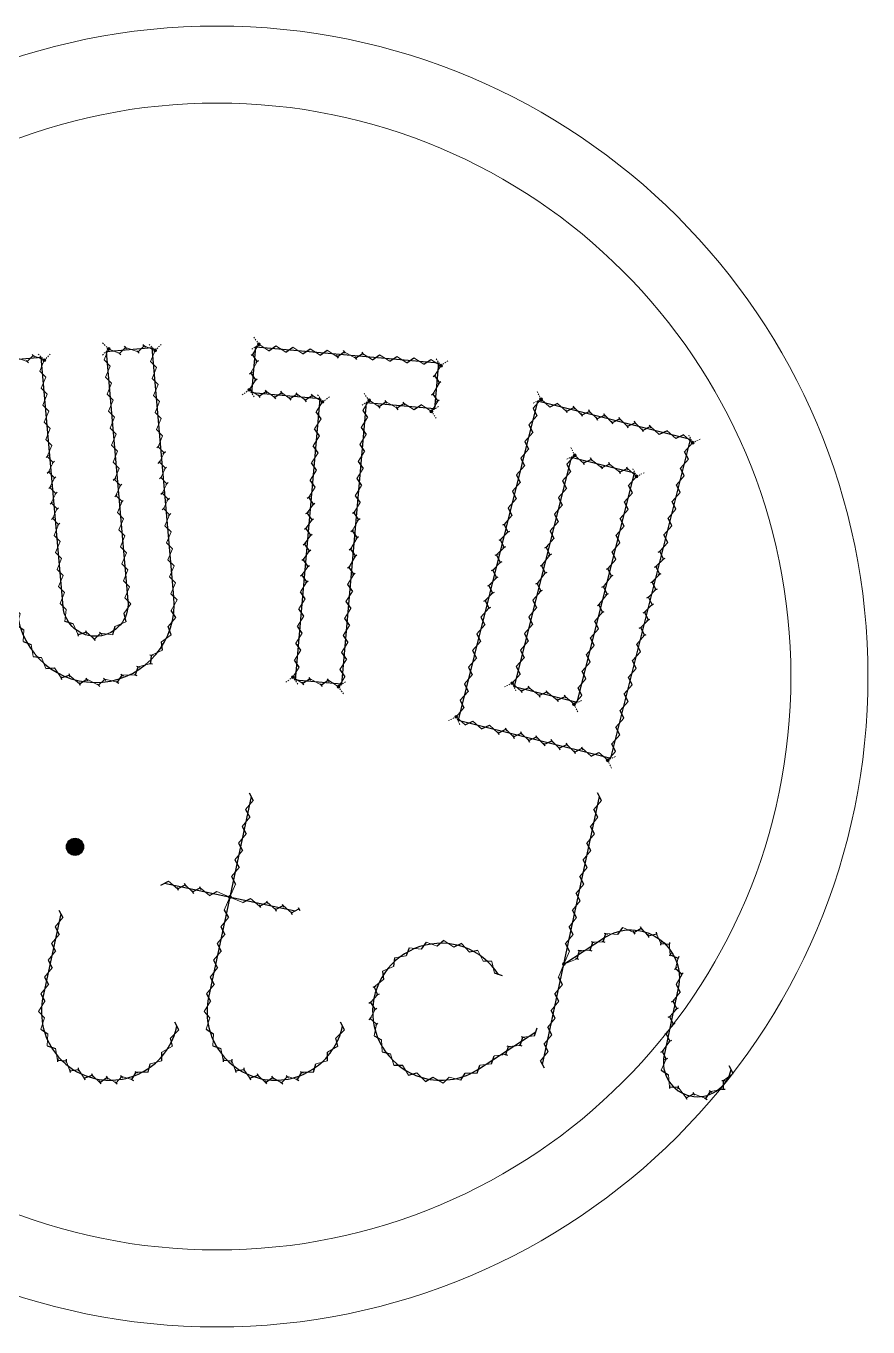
# Model space of a CAD drawing. Header units: millimetres. Extents: x -1 to 575, y -99 to 129.
# Drawn here: x 427.5 to 575, y -99 to 129 of the extents above; entities that cross this region are included whole.
import ezdxf

# ---------------------------------------------------------------- set-up
doc = ezdxf.new("R2010")
doc.units = ezdxf.units.MM
for name, color, linetype in [('AUTOSTITCH', 7, 'Continuous'), ('AUTOSTITCH_STITCHES', 7, 'Continuous'), ('SHOWCASE_CIRCLES', 7, 'Continuous'), ('SHOWCASE_PATTERN', 7, 'Continuous')]:
    doc.layers.add(name, color=color, linetype=linetype)
doc.layers.add('SHOWCASE_GUIDES', color=8, linetype='Continuous', plot=False)

# ---------------------------------------------------------------- blocks, each defined once
blk = doc.blocks.new('ST-110')
at = {"layer": 'AUTOSTITCH', "color": 7, "lineweight": 9}
for p, q in [((440.94, 73.46), (441.09, 73.31)), ((441.24, 73.16), (441.39, 73.01)), ((449.24, 73.05), (449.09, 73.21)), ((451.21, 73.21), (451.06, 73.05)), ((421.51, 71.76), (421.66, 71.61)), ((421.81, 71.46), (421.96, 71.31)), ((422.12, 71.15), (422.27, 71)), ((422.42, 70.85), (422.57, 70.7)), ((422.57, 70.7), (422.42, 70.55)), ((429.81, 71.35), (429.66, 71.51)), ((430.12, 71.05), (429.97, 71.2)), ((430.42, 70.75), (430.27, 70.9)), ((431.18, 70.9), (431.03, 70.75)), ((431.48, 71.2), (431.33, 71.05)), ((431.78, 71.51), (431.63, 71.35)), ((441.09, 71.49), (440.94, 71.34)), ((441.39, 71.79), (441.24, 71.64)), ((441.54, 72.85), (441.69, 72.7)), ((441.69, 72.1), (441.54, 71.95)), ((441.84, 72.55), (442, 72.4)), ((442, 72.4), (441.84, 72.25)), ((449.54, 72.75), (449.39, 72.9)), ((449.85, 72.45), (449.7, 72.6)), ((450.15, 72.15), (450, 72.3)), ((450.3, 72.3), (450.15, 72.15)), ((450.6, 72.6), (450.45, 72.45)), ((450.91, 72.9), (450.76, 72.75)), ((421.66, 69.79), (421.51, 69.64)), ((421.96, 70.09), (421.81, 69.94)), ((422.27, 70.4), (422.12, 70.25)), ((430.72, 70.45), (430.57, 70.6)), ((430.88, 70.6), (430.72, 70.45))]:
    blk.add_line(p, q, dxfattribs=at)
at = {"layer": 'AUTOSTITCH', "color": 7, "lineweight": 30}
for p, q in [((425.56, 70.96), (424.5, 69.9)), ((428.8, 71.24), (427.74, 70.18)), ((444.98, 72.66), (443.92, 71.6)), ((448.22, 72.94), (447.16, 71.88)), ((421.77, 68.77), (422.83, 67.71)), ((430.99, 67.46), (429.92, 68.52)), ((441.2, 70.47), (442.26, 69.41)), ((450.41, 69.16), (449.35, 70.22)), ((441.46, 67.48), (442.52, 66.42)), ((450.67, 66.17), (449.61, 67.23)), ((422.03, 65.78), (423.09, 64.72)), ((431.25, 64.47), (430.19, 65.53)), ((441.72, 64.49), (442.78, 63.43)), ((450.93, 63.18), (449.87, 64.24)), ((422.29, 62.8), (423.35, 61.73)), ((431.51, 61.48), (430.45, 62.54)), ((422.56, 59.81), (423.62, 58.75)), ((431.77, 58.49), (430.71, 59.55)), ((441.98, 61.51), (443.04, 60.45)), ((451.2, 60.19), (450.13, 61.25)), ((442.24, 58.52), (443.3, 57.46)), ((451.46, 57.2), (450.4, 58.26)), ((422.82, 56.82), (423.88, 55.76)), ((432.03, 55.5), (430.97, 56.56)), ((442.5, 55.53), (443.57, 54.47)), ((451.72, 54.21), (450.66, 55.27)), ((423.08, 53.83), (424.14, 52.77)), ((432.29, 52.51), (431.23, 53.57)), ((442.77, 52.54), (443.83, 51.48)), ((451.96, 51.5), (450.9, 52.56)), ((423.34, 50.84), (424.4, 49.78)), ((432.53, 49.8), (431.47, 50.86)), ((432.77, 47.09), (431.71, 48.15)), ((443.03, 49.55), (444.09, 48.49)), ((452.19, 48.79), (451.13, 49.85)), ((423.6, 47.85), (424.66, 46.79)), ((443.28, 46.71), (444.34, 45.65)), ((452.43, 46.08), (451.37, 47.14)), ((423.85, 45.01), (424.91, 43.95)), ((433, 44.38), (431.94, 45.44)), ((443.54, 43.72), (444.6, 42.66)), ((452.67, 43.36), (451.61, 44.42)), ((424.11, 42.02), (425.17, 40.96)), ((433.24, 41.66), (432.18, 42.72)), ((452.93, 40.37), (451.87, 41.43)), ((424.37, 39.03), (425.43, 37.97)), ((433.5, 38.67), (432.44, 39.74)), ((443.8, 40.73), (444.86, 39.67)), ((433.76, 35.69), (432.7, 36.75)), ((444.06, 37.74), (445.12, 36.68)), ((453.19, 37.39), (452.13, 38.45)), ((424.64, 36.04), (425.7, 34.98)), ((444.32, 34.75), (445.38, 33.69)), ((453.45, 34.4), (452.39, 35.46)), ((424.9, 33.05), (425.96, 31.99)), ((434.03, 32.7), (432.97, 33.76)), ((453.71, 31.41), (452.65, 32.47)), ((425.16, 30.06), (426.22, 29)), ((434.29, 29.71), (433.23, 30.77)), ((444.58, 31.76), (445.64, 30.7)), ((434.55, 26.72), (433.49, 27.78)), ((444.85, 28.77), (445.91, 27.71)), ((453.98, 28.42), (452.91, 29.48)), ((425.42, 27.08), (426.48, 26.01)), ((444.65, 26.02), (445.03, 24.57)), ((453.78, 25.32), (452.98, 26.58)), ((425.9, 24.01), (427.17, 23.2)), ((435.78, 24.25), (434.33, 24.62)), ((443.09, 23.74), (442.68, 22.3)), ((452.93, 22.33), (452.41, 23.74)), ((427.04, 21.11), (428.45, 20.6)), ((438.1, 22.75), (436.66, 22.33)), ((440.59, 22.57), (439.5, 21.54)), ((451.44, 19.6), (451.25, 21.09)), ((428.77, 18.53), (430.26, 18.34)), ((449.4, 17.26), (449.53, 18.75)), ((431.02, 16.39), (432.51, 16.52)), ((446.68, 15.28), (447.15, 16.7)), ((433.68, 14.78), (435.11, 15.23)), ((436.88, 13.73), (438.17, 14.51)), ((440.24, 13.46), (441.31, 14.51)), ((443.57, 13.99), (444.36, 15.26))]:
    blk.add_line(p, q, dxfattribs=at)
for points in [[(448.43, 72.74), (448.01, 73.15)], [(425.77, 70.75), (425.35, 71.17)], [(429, 71.04), (428.59, 71.45)], [(444.13, 71.39), (443.72, 71.81)], [(445.19, 72.45), (444.78, 72.87)], [(447.37, 71.68), (446.95, 72.09)], [(424.71, 69.69), (424.29, 70.11)], [(427.94, 69.98), (427.53, 70.39)], [(450.45, 55.07), (450.86, 55.48)], [(431.03, 53.37), (431.44, 53.78)], [(432.09, 52.31), (432.5, 52.72)], [(450.69, 52.35), (451.1, 52.77)], [(451.51, 54.01), (451.93, 54.42)], [(431.26, 50.66), (431.68, 51.07)], [(451.75, 51.29), (452.16, 51.71)], [(423.81, 48.06), (423.39, 47.65)], [(431.5, 47.94), (431.91, 48.36)], [(432.32, 49.59), (432.74, 50.01)], [(443.23, 49.76), (442.82, 49.35)], [(444.29, 48.7), (443.88, 48.28)], [(450.93, 49.64), (451.34, 50.06)], [(451.99, 48.58), (452.4, 49)], [(424.87, 47), (424.46, 46.58)], [(431.74, 45.23), (432.15, 45.64)], [(432.56, 46.88), (432.97, 47.3)], [(443.48, 46.91), (443.07, 46.5)], [(444.54, 45.85), (444.13, 45.44)], [(451.16, 46.93), (451.58, 47.34)], [(452.22, 45.87), (452.64, 46.28)], [(424.06, 45.21), (423.64, 44.8)], [(425.12, 44.15), (424.7, 43.74)], [(432.8, 44.17), (433.21, 44.58)], [(451.4, 44.22), (451.81, 44.63)], [(452.46, 43.16), (452.87, 43.57)], [(431.97, 42.52), (432.39, 42.93)], [(433.04, 41.46), (433.45, 41.87)], [(438.18, 22.47), (438.02, 23.03)], [(436.74, 22.05), (436.58, 22.61)], [(439.7, 21.33), (439.3, 21.75)], [(440.79, 22.36), (440.38, 22.79)], [(449.24, 18.78), (449.82, 18.73)], [(446.88, 16.79), (447.43, 16.61)], [(449.11, 17.28), (449.7, 17.23)], [(433.59, 15.06), (433.77, 14.5)], [(435.02, 15.51), (435.2, 14.95)], [(436.73, 13.99), (437.03, 13.48)], [(438.02, 14.76), (438.32, 14.25)], [(441.1, 14.72), (441.51, 14.31)], [(443.32, 14.14), (443.81, 13.83)], [(444.11, 15.41), (444.61, 15.1)], [(446.4, 15.37), (446.96, 15.18)], [(440.03, 13.67), (440.44, 13.26)]]:
    blk.add_lwpolyline(points, dxfattribs=at)
at = {"layer": 'AUTOSTITCH', "color": 7, "lineweight": 0, "const_width": 0.25}
for points in [[(422.45, 70.7, 1), (422.7, 70.7, 1)], [(430.6, 70.45, 1), (430.85, 70.45, 1)], [(441.87, 72.4, 1), (442.12, 72.4, 1)], [(450.02, 72.15, 1), (450.27, 72.15, 1)]]:
    blk.add_lwpolyline(points, format="xyb", close=True, dxfattribs=at)
at = {"layer": 'AUTOSTITCH', "color": 7, "lineweight": 0}
for centre in [(422.57, 70.7), (430.72, 70.45), (442, 72.4), (450.15, 72.15)]:
    blk.add_circle(centre, 0.25, dxfattribs=at)
at = {"layer": 'AUTOSTITCH_STITCHES', "color": 7, "lineweight": 9}
for p, q in [((422.57, 70.7), (421.77, 68.77)), ((424.5, 69.9), (422.57, 70.7)), ((427.74, 70.18), (425.56, 70.96)), ((430.72, 70.45), (428.8, 71.24)), ((442, 72.4), (441.2, 70.47)), ((443.92, 71.6), (442, 72.4)), ((447.16, 71.88), (444.98, 72.66)), ((450.15, 72.15), (448.22, 72.94)), ((449.35, 70.22), (450.15, 72.15)), ((429.92, 68.52), (430.72, 70.45)), ((442.26, 69.41), (441.46, 67.48)), ((449.61, 67.23), (450.41, 69.16)), ((422.83, 67.71), (422.03, 65.78)), ((430.19, 65.53), (430.99, 67.46)), ((442.52, 66.42), (441.72, 64.49)), ((449.87, 64.24), (450.67, 66.17)), ((423.09, 64.72), (422.29, 62.8)), ((430.45, 62.54), (431.25, 64.47)), ((423.35, 61.73), (422.56, 59.81)), ((442.78, 63.43), (441.98, 61.51)), ((450.13, 61.25), (450.93, 63.18)), ((430.71, 59.55), (431.51, 61.48)), ((443.04, 60.45), (442.24, 58.52)), ((450.4, 58.26), (451.2, 60.19)), ((423.62, 58.75), (422.82, 56.82)), ((430.97, 56.56), (431.77, 58.49)), ((443.3, 57.46), (442.5, 55.53)), ((450.66, 55.27), (451.46, 57.2)), ((423.88, 55.76), (423.08, 53.83)), ((431.23, 53.57), (432.03, 55.5)), ((424.14, 52.77), (423.34, 50.84)), ((431.47, 50.86), (432.29, 52.51)), ((443.57, 54.47), (442.77, 52.54)), ((450.9, 52.56), (451.72, 54.21)), ((443.83, 51.48), (443.03, 49.55)), ((451.13, 49.85), (451.96, 51.5)), ((424.4, 49.78), (423.6, 47.85)), ((431.71, 48.15), (432.53, 49.8)), ((444.09, 48.49), (443.28, 46.71)), ((451.37, 47.14), (452.19, 48.79)), ((424.66, 46.79), (423.85, 45.01)), ((431.94, 45.44), (432.77, 47.09)), ((444.34, 45.65), (443.54, 43.72)), ((451.61, 44.42), (452.43, 46.08)), ((424.91, 43.95), (424.11, 42.02)), ((432.18, 42.72), (433, 44.38)), ((451.87, 41.43), (452.67, 43.36)), ((432.44, 39.74), (433.24, 41.66)), ((444.6, 42.66), (443.8, 40.73)), ((425.17, 40.96), (424.37, 39.03)), ((444.86, 39.67), (444.06, 37.74)), ((452.13, 38.45), (452.93, 40.37)), ((425.43, 37.97), (424.64, 36.04)), ((432.7, 36.75), (433.5, 38.67)), ((445.12, 36.68), (444.32, 34.75)), ((452.39, 35.46), (453.19, 37.39)), ((425.7, 34.98), (424.9, 33.05)), ((432.97, 33.76), (433.76, 35.69)), ((452.65, 32.47), (453.45, 34.4)), ((425.96, 31.99), (425.16, 30.06)), ((433.23, 30.77), (434.03, 32.7)), ((445.38, 33.69), (444.58, 31.76)), ((433.49, 27.78), (434.29, 29.71)), ((445.64, 30.7), (444.85, 28.77)), ((452.91, 29.48), (453.71, 31.41)), ((426.22, 29), (425.42, 27.08)), ((445.91, 27.71), (444.65, 26.02)), ((452.98, 26.58), (453.98, 28.42)), ((426.48, 26.01), (425.9, 24.01)), ((434.33, 24.62), (434.55, 26.72)), ((452.41, 23.74), (453.78, 25.32)), ((427.17, 23.2), (427.04, 21.11)), ((436.66, 22.33), (435.78, 24.25)), ((445.03, 24.57), (443.09, 23.74)), ((428.45, 20.6), (428.77, 18.53)), ((439.5, 21.54), (438.1, 22.75)), ((442.68, 22.3), (440.59, 22.57)), ((451.25, 21.09), (452.93, 22.33)), ((430.26, 18.34), (431.02, 16.39)), ((449.53, 18.75), (451.44, 19.6)), ((432.51, 16.52), (433.68, 14.78)), ((447.15, 16.7), (449.4, 17.26)), ((435.11, 15.23), (436.88, 13.73)), ((438.17, 14.51), (440.24, 13.46)), ((441.31, 14.51), (443.57, 13.99)), ((444.36, 15.26), (446.68, 15.28))]:
    blk.add_line(p, q, dxfattribs=at)
blk = doc.blocks.new('ST-109')
at = {"layer": 'AUTOSTITCH', "color": 7, "lineweight": 9}
for p, q in [((467.57, 74.27), (467.44, 74.45)), ((467.81, 73.92), (467.69, 74.1)), ((467.78, 72.85), (467.95, 72.97)), ((468.06, 73.57), (467.93, 73.74)), ((468.13, 73.09), (468.3, 73.22)), ((468.3, 73.22), (468.18, 73.39)), ((467.07, 72.36), (467.25, 72.48)), ((467.43, 72.6), (467.6, 72.73)), ((499.34, 70.69), (499.46, 70.51)), ((499.58, 70.34), (499.71, 70.16)), ((499.83, 69.99), (499.95, 69.81)), ((500.07, 69.64), (500.2, 69.46)), ((500.2, 69.46), (500.37, 69.58)), ((500.55, 69.71), (500.72, 69.83)), ((500.9, 69.95), (501.07, 70.07)), ((501.25, 70.2), (501.43, 70.32)), ((465.58, 64.5), (465.41, 64.37)), ((465.93, 64.74), (465.76, 64.62)), ((466.29, 64.99), (466.11, 64.86)), ((466.64, 65.23), (466.46, 65.11)), ((466.76, 65.06), (466.64, 65.23)), ((467.01, 64.71), (466.88, 64.88)), ((467.25, 64.36), (467.13, 64.53)), ((467.5, 64), (467.37, 64.18)), ((478.73, 64.2), (478.61, 64.37)), ((478.98, 63.84), (478.85, 64.02)), ((480.7, 64), (480.52, 63.88)), ((486.76, 64.63), (486.88, 64.45)), ((487.01, 64.27), (487.13, 64.1)), ((487.25, 63.92), (487.38, 63.75)), ((479.22, 63.49), (479.1, 63.67)), ((479.47, 63.14), (479.34, 63.32)), ((479.64, 63.27), (479.47, 63.14)), ((479.99, 63.51), (479.82, 63.39)), ((480.35, 63.76), (480.17, 63.63)), ((486.57, 62.66), (486.39, 62.54)), ((486.92, 62.91), (486.74, 62.78)), ((487.27, 63.15), (487.09, 63.03)), ((487.62, 63.4), (487.45, 63.27)), ((487.5, 63.57), (487.62, 63.4)), ((498.71, 61.6), (498.53, 61.47)), ((499.06, 61.84), (498.88, 61.72)), ((499.41, 62.09), (499.23, 61.97)), ((499.76, 62.33), (499.58, 62.21)), ((498.53, 61.47), (498.65, 61.3)), ((498.78, 61.12), (498.9, 60.95)), ((499.02, 60.77), (499.15, 60.6)), ((499.27, 60.42), (499.39, 60.25)), ((473.22, 14.14), (473.05, 14.01)), ((473.58, 14.38), (473.4, 14.26)), ((473.93, 14.63), (473.75, 14.51)), ((474.28, 14.88), (474.1, 14.75)), ((474.4, 14.7), (474.28, 14.88)), ((474.65, 14.35), (474.52, 14.52)), ((474.89, 14), (474.77, 14.17)), ((475.14, 13.65), (475.01, 13.82)), ((483.14, 13.82), (482.96, 13.7)), ((483.49, 14.07), (483.32, 13.95)), ((482.44, 13.33), (482.26, 13.21)), ((482.26, 13.21), (482.39, 13.03)), ((482.51, 12.86), (482.63, 12.68)), ((482.79, 13.58), (482.61, 13.45)), ((482.75, 12.51), (482.88, 12.33)), ((483, 12.16), (483.12, 11.98))]:
    blk.add_line(p, q, dxfattribs=at)
at = {"layer": 'AUTOSTITCH', "color": 7, "lineweight": 30}
for p, q in [((468.04, 70.23), (467.18, 71.46)), ((470.06, 72.1), (471.29, 72.96)), ((473.05, 71.83), (474.28, 72.69)), ((476.04, 71.57), (477.27, 72.43)), ((479.03, 71.31), (480.26, 72.17)), ((482.02, 71.05), (483.25, 71.91)), ((485.25, 70.77), (486.48, 71.63)), ((488.24, 70.51), (489.47, 71.37)), ((491.23, 70.24), (492.46, 71.1)), ((494.22, 69.98), (495.45, 70.84)), ((497.21, 69.72), (498.44, 70.58)), ((467.76, 66.99), (466.9, 68.22)), ((499.08, 67.7), (499.94, 66.47)), ((469.63, 64.97), (468.4, 64.11)), ((472.32, 64.74), (471.09, 63.88)), ((475.01, 64.5), (473.79, 63.64)), ((477.71, 64.26), (476.48, 63.4)), ((498.79, 64.46), (499.65, 63.23)), ((486.5, 61.64), (487.36, 60.41)), ((490.61, 63.14), (489.38, 62.28)), ((493.78, 62.86), (492.55, 62)), ((496.77, 62.6), (495.54, 61.74)), ((479.21, 60.15), (478.35, 61.38)), ((478.94, 57.17), (478.08, 58.39)), ((486.24, 58.65), (487.1, 57.42)), ((478.68, 54.18), (477.82, 55.41)), ((485.98, 55.66), (486.84, 54.43)), ((485.71, 52.67), (486.58, 51.44)), ((478.42, 51.19), (477.56, 52.42)), ((478.16, 48.2), (477.3, 49.43)), ((485.45, 49.68), (486.31, 48.45)), ((477.9, 45.21), (477.04, 46.44)), ((485.19, 46.69), (486.05, 45.47)), ((477.66, 42.48), (476.8, 43.71)), ((484.93, 43.71), (485.79, 42.48)), ((477.42, 39.76), (476.56, 40.99)), ((484.65, 40.51), (485.51, 39.28)), ((477.18, 37.03), (476.32, 38.26)), ((484.37, 37.32), (485.23, 36.09)), ((476.94, 34.3), (476.08, 35.53)), ((476.71, 31.58), (475.85, 32.81)), ((484.09, 34.13), (484.95, 32.9)), ((476.44, 28.59), (475.58, 29.82)), ((483.83, 31.14), (484.69, 29.91)), ((483.57, 28.15), (484.43, 26.92)), ((476.18, 25.6), (475.32, 26.83)), ((483.31, 25.16), (484.17, 23.93)), ((475.92, 22.61), (475.06, 23.84)), ((475.66, 19.62), (474.8, 20.85)), ((483.05, 22.17), (483.91, 20.95)), ((482.79, 19.19), (483.65, 17.96)), ((475.4, 16.64), (474.54, 17.86)), ((482.52, 16.2), (483.38, 14.97)), ((477.27, 14.61), (476.04, 13.75)), ((480.5, 14.33), (479.27, 13.47))]:
    blk.add_line(p, q, dxfattribs=at)
at = {"layer": 'AUTOSTITCH', "color": 7, "lineweight": 0, "const_width": 0.25}
for points in [[(468.18, 73.22, 1), (468.43, 73.22, 1)], [(500.07, 69.46, 1), (500.32, 69.46, 1)], [(466.51, 65.23, 1), (466.76, 65.23, 1)], [(479.34, 63.14, 1), (479.59, 63.14, 1)], [(487.5, 63.4, 1), (487.75, 63.4, 1)], [(498.41, 61.47, 1), (498.66, 61.47, 1)], [(474.15, 14.88, 1), (474.4, 14.88, 1)], [(482.14, 13.21, 1), (482.39, 13.21, 1)]]:
    blk.add_lwpolyline(points, format="xyb", close=True, dxfattribs=at)
at = {"layer": 'AUTOSTITCH', "color": 7, "lineweight": 30}
for points in [[(466.94, 71.29), (467.42, 71.63)], [(481.85, 71.29), (482.19, 70.81)], [(483.08, 72.15), (483.41, 71.67)], [(485.09, 71.01), (485.42, 70.53)], [(486.32, 71.87), (486.65, 71.39)], [(467.8, 70.06), (468.28, 70.4)], [(466.66, 68.05), (467.14, 68.39)], [(467.52, 66.82), (468, 67.16)], [(499.32, 67.87), (498.84, 67.53)], [(500.18, 66.64), (499.7, 66.3)], [(468.56, 63.87), (468.23, 64.35)], [(469.79, 64.73), (469.46, 65.21)], [(471.26, 63.64), (470.92, 64.11)], [(472.49, 64.5), (472.15, 64.98)], [(473.95, 63.4), (473.62, 63.88)], [(475.18, 64.26), (474.85, 64.74)], [(477.88, 64.02), (477.54, 64.5)], [(499.03, 64.63), (498.55, 64.3)], [(476.65, 63.16), (476.31, 63.64)], [(489.55, 62.04), (489.21, 62.51)], [(490.78, 62.9), (490.44, 63.38)], [(492.72, 61.76), (492.39, 62.24)], [(493.95, 62.62), (493.61, 63.1)], [(499.89, 63.4), (499.41, 63.07)], [(476.8, 46.27), (477.28, 46.61)], [(476.56, 43.55), (477.04, 43.88)], [(477.66, 45.04), (478.14, 45.38)], [(485.17, 43.87), (484.69, 43.54)], [(476.32, 40.82), (476.8, 41.15)], [(477.42, 42.32), (477.9, 42.65)], [(486.03, 42.64), (485.55, 42.31)], [(477.18, 39.59), (477.66, 39.93)], [(484.89, 40.68), (484.41, 40.35)], [(485.75, 39.45), (485.27, 39.12)], [(476.08, 38.09), (476.56, 38.43)], [(476.94, 36.86), (477.42, 37.2)], [(484.61, 37.49), (484.13, 37.15)], [(475.84, 35.37), (476.32, 35.7)], [(476.71, 34.14), (477.18, 34.47)], [(484.33, 34.3), (483.85, 33.96)], [(485.47, 36.26), (484.99, 35.92)], [(475.61, 32.64), (476.09, 32.97)], [(485.19, 33.07), (484.71, 32.73)], [(476.47, 31.41), (476.95, 31.75)], [(476.2, 13.51), (475.87, 13.99)], [(477.43, 14.37), (477.1, 14.85)], [(479.44, 13.23), (479.11, 13.71)], [(480.67, 14.09), (480.33, 14.57)]]:
    blk.add_lwpolyline(points, dxfattribs=at)
at = {"layer": 'AUTOSTITCH', "color": 7, "lineweight": 0}
for centre in [(468.3, 73.22), (500.2, 69.46), (466.64, 65.23), (479.47, 63.14), (487.62, 63.4), (498.53, 61.47), (474.28, 14.88), (482.26, 13.21)]:
    blk.add_circle(centre, 0.25, dxfattribs=at)
at = {"layer": 'AUTOSTITCH_STITCHES', "color": 7, "lineweight": 9}
for p, q in [((467.18, 71.46), (468.3, 73.22)), ((468.3, 73.22), (470.06, 72.1)), ((471.29, 72.96), (473.05, 71.83)), ((474.28, 72.69), (476.04, 71.57)), ((477.27, 72.43), (479.03, 71.31)), ((480.26, 72.17), (482.02, 71.05)), ((483.25, 71.91), (485.25, 70.77)), ((486.48, 71.63), (488.24, 70.51)), ((489.47, 71.37), (491.23, 70.24)), ((492.46, 71.1), (494.22, 69.98)), ((495.45, 70.84), (497.21, 69.72)), ((466.9, 68.22), (468.04, 70.23)), ((498.44, 70.58), (500.2, 69.46)), ((500.2, 69.46), (499.08, 67.7)), ((466.64, 65.23), (467.76, 66.99)), ((499.94, 66.47), (498.79, 64.46)), ((468.4, 64.11), (466.64, 65.23)), ((471.09, 63.88), (469.63, 64.97)), ((473.79, 63.64), (472.32, 64.74)), ((476.48, 63.4), (475.01, 64.5)), ((479.47, 63.14), (477.71, 64.26)), ((478.35, 61.38), (479.47, 63.14)), ((487.62, 63.4), (486.5, 61.64)), ((489.38, 62.28), (487.62, 63.4)), ((492.55, 62), (490.61, 63.14)), ((495.54, 61.74), (493.78, 62.86)), ((498.53, 61.47), (496.77, 62.6)), ((499.65, 63.23), (498.53, 61.47)), ((478.08, 58.39), (479.21, 60.15)), ((487.36, 60.41), (486.24, 58.65)), ((477.82, 55.41), (478.94, 57.17)), ((487.1, 57.42), (485.98, 55.66)), ((477.56, 52.42), (478.68, 54.18)), ((486.84, 54.43), (485.71, 52.67)), ((477.3, 49.43), (478.42, 51.19)), ((486.58, 51.44), (485.45, 49.68)), ((477.04, 46.44), (478.16, 48.2)), ((486.31, 48.45), (485.19, 46.69)), ((476.8, 43.71), (477.9, 45.21)), ((486.05, 45.47), (484.93, 43.71)), ((476.56, 40.99), (477.66, 42.48)), ((485.79, 42.48), (484.65, 40.51)), ((476.32, 38.26), (477.42, 39.76)), ((485.51, 39.28), (484.37, 37.32)), ((476.08, 35.53), (477.18, 37.03)), ((475.85, 32.81), (476.94, 34.3)), ((485.23, 36.09), (484.09, 34.13)), ((484.95, 32.9), (483.83, 31.14)), ((475.58, 29.82), (476.71, 31.58)), ((484.69, 29.91), (483.57, 28.15)), ((475.32, 26.83), (476.44, 28.59)), ((475.06, 23.84), (476.18, 25.6)), ((484.43, 26.92), (483.31, 25.16)), ((484.17, 23.93), (483.05, 22.17)), ((474.8, 20.85), (475.92, 22.61)), ((483.91, 20.95), (482.79, 19.19)), ((474.54, 17.86), (475.66, 19.62)), ((474.28, 14.88), (475.4, 16.64)), ((483.65, 17.96), (482.52, 16.2)), ((476.04, 13.75), (474.28, 14.88)), ((479.27, 13.47), (477.27, 14.61)), ((482.26, 13.21), (480.5, 14.33)), ((483.38, 14.97), (482.26, 13.21))]:
    blk.add_line(p, q, dxfattribs=at)
blk = doc.blocks.new('ST-108')
at = {"layer": 'AUTOSTITCH', "color": 7, "lineweight": 9}
for p, q in [((517.07, 64.93), (517.17, 64.73)), ((517.26, 64.54), (517.35, 64.35)), ((517.45, 64.16), (517.54, 63.96)), ((516.57, 63.02), (516.38, 62.92)), ((516.96, 63.2), (516.77, 63.11)), ((517.34, 63.39), (517.15, 63.3)), ((517.73, 63.58), (517.54, 63.48)), ((517.64, 63.77), (517.73, 63.58)), ((543.71, 57.12), (543.62, 57.31)), ((543.9, 56.74), (543.81, 56.93)), ((544.09, 56.35), (543.99, 56.54)), ((544.28, 55.97), (544.18, 56.16)), ((544.47, 56.06), (544.28, 55.97)), ((544.85, 56.25), (544.66, 56.15)), ((545.24, 56.44), (545.05, 56.34)), ((545.62, 56.62), (545.43, 56.53)), ((501.51, 7.27), (501.7, 7.36)), ((501.9, 7.45), (502.09, 7.55)), ((502.28, 7.64), (502.47, 7.74)), ((502.67, 7.83), (502.86, 7.92)), ((502.86, 7.92), (502.95, 7.73)), ((503.05, 7.54), (503.14, 7.35)), ((503.23, 7.15), (503.33, 6.96)), ((503.42, 6.77), (503.52, 6.57)), ((529.41, 0.31), (529.6, 0.4)), ((529.5, 0.12), (529.41, 0.31)), ((529.79, 0.5), (529.98, 0.59)), ((530.18, 0.69), (530.37, 0.78)), ((530.56, 0.87), (530.75, 0.97)), ((529.69, -0.27), (529.59, -0.07)), ((529.88, -0.65), (529.78, -0.46)), ((530.06, -1.04), (529.97, -0.85))]:
    blk.add_line(p, q, dxfattribs=at)
at = {"layer": 'AUTOSTITCH', "color": 7, "lineweight": 30}
for p, q in [((516.35, 62.02), (517, 60.67)), ((520.64, 62.85), (519.29, 62.2)), ((523.55, 62.13), (522.2, 61.47)), ((526.22, 61.46), (524.87, 60.8)), ((528.89, 60.8), (527.54, 60.14)), ((531.56, 60.13), (530.21, 59.47)), ((534.22, 59.47), (532.88, 58.81)), ((515.62, 59.11), (516.28, 57.76)), ((536.89, 58.8), (535.54, 58.14)), ((539.8, 58.08), (538.45, 57.42)), ((542.71, 57.35), (541.37, 56.69)), ((514.89, 56.19), (515.55, 54.85)), ((514.17, 53.28), (514.83, 51.94)), ((543.55, 53.06), (542.89, 54.4)), ((513.44, 50.37), (514.1, 49.02)), ((542.82, 50.14), (542.17, 51.49)), ((542.1, 47.23), (541.44, 48.58)), ((512.72, 47.46), (513.37, 46.11)), ((541.37, 44.32), (540.72, 45.67)), ((511.99, 44.55), (512.65, 43.2)), ((511.27, 41.64), (511.92, 40.29)), ((540.65, 41.41), (539.99, 42.76)), ((510.6, 38.97), (511.26, 37.62)), ((539.92, 38.5), (539.26, 39.85)), ((539.2, 35.59), (538.54, 36.94)), ((509.93, 36.3), (510.59, 34.96)), ((538.53, 32.92), (537.87, 34.27)), ((509.27, 33.64), (509.93, 32.29)), ((508.6, 30.97), (509.26, 29.62)), ((537.87, 30.25), (537.21, 31.6)), ((507.94, 28.3), (508.6, 26.95)), ((537.2, 27.59), (536.54, 28.93)), ((507.21, 25.39), (507.87, 24.04)), ((536.53, 24.92), (535.88, 26.27)), ((535.87, 22.25), (535.21, 23.6)), ((506.49, 22.48), (507.15, 21.13)), ((535.14, 19.34), (534.49, 20.69)), ((505.76, 19.57), (506.42, 18.22)), ((505.04, 16.66), (505.69, 15.31)), ((534.42, 16.43), (533.76, 17.78)), ((504.31, 13.74), (504.97, 12.4)), ((533.69, 13.52), (533.03, 14.86)), ((532.97, 10.61), (532.31, 11.95)), ((503.58, 10.83), (504.24, 9.49)), ((504.42, 6.54), (505.77, 7.2)), ((532.24, 7.69), (531.58, 9.04)), ((507.33, 5.81), (508.68, 6.47)), ((510.24, 5.09), (511.59, 5.75)), ((512.91, 4.42), (514.26, 5.08)), ((531.51, 4.78), (530.86, 6.13)), ((515.58, 3.76), (516.93, 4.42)), ((518.25, 3.09), (519.6, 3.75)), ((520.92, 2.43), (522.26, 3.08)), ((523.58, 1.76), (524.93, 2.42)), ((530.79, 1.87), (530.13, 3.22)), ((526.49, 1.04), (527.84, 1.69))]:
    blk.add_line(p, q, dxfattribs=at)
at = {"layer": 'AUTOSTITCH', "color": 7, "lineweight": 0, "const_width": 0.25}
for points in [[(517.6, 63.58, 1), (517.85, 63.58, 1)], [(544.15, 55.97, 1), (544.4, 55.97, 1)], [(502.73, 7.92, 1), (502.98, 7.92, 1)], [(529.28, 0.31, 1), (529.53, 0.31, 1)]]:
    blk.add_lwpolyline(points, format="xyb", close=True, dxfattribs=at)
at = {"layer": 'AUTOSTITCH', "color": 7, "lineweight": 30}
for points in [[(522.33, 61.21), (522.07, 61.73)], [(523.68, 61.86), (523.42, 62.39)], [(526.35, 61.2), (526.09, 61.72)], [(525, 60.54), (524.74, 61.07)], [(527.67, 59.88), (527.41, 60.4)], [(529.02, 60.53), (528.76, 61.06)], [(530.34, 59.21), (530.08, 59.74)], [(531.68, 59.87), (531.43, 60.39)], [(534.35, 59.2), (534.1, 59.73)], [(533, 58.55), (532.75, 59.07)], [(535.67, 57.88), (535.42, 58.41)], [(537.02, 58.54), (536.76, 59.06)], [(511.53, 41.77), (511, 41.51)], [(510.86, 39.1), (510.34, 38.84)], [(512.19, 40.42), (511.66, 40.16)], [(511.52, 37.75), (510.99, 37.5)], [(538.28, 36.81), (538.8, 37.07)], [(510.2, 36.43), (509.67, 36.18)], [(510.86, 35.08), (510.33, 34.83)], [(537.61, 34.14), (538.14, 34.4)], [(538.93, 35.46), (539.46, 35.72)], [(509.53, 33.76), (509.01, 33.51)], [(510.19, 32.42), (509.66, 32.16)], [(538.27, 32.79), (538.79, 33.05)], [(508.87, 31.1), (508.34, 30.84)], [(509.52, 29.75), (509, 29.49)], [(536.94, 31.47), (537.47, 31.73)], [(537.6, 30.13), (538.13, 30.38)], [(508.2, 28.43), (507.68, 28.17)], [(536.28, 28.81), (536.81, 29.06)], [(536.94, 27.46), (537.46, 27.71)], [(508.86, 27.08), (508.33, 26.82)], [(535.61, 26.14), (536.14, 26.39)], [(534.95, 23.47), (535.47, 23.73)], [(536.27, 24.79), (536.8, 25.05)], [(535.61, 22.12), (536.13, 22.38)], [(510.12, 5.35), (510.37, 4.83)], [(511.46, 6.01), (511.72, 5.48)], [(512.78, 4.69), (513.04, 4.16)], [(514.13, 5.34), (514.39, 4.82)], [(516.8, 4.68), (517.06, 4.15)], [(515.45, 4.02), (515.71, 3.49)], [(518.12, 3.36), (518.38, 2.83)], [(519.47, 4.01), (519.72, 3.49)], [(520.79, 2.69), (521.04, 2.16)], [(522.14, 3.35), (522.39, 2.82)], [(524.8, 2.68), (525.06, 2.16)], [(523.46, 2.02), (523.71, 1.5)]]:
    blk.add_lwpolyline(points, dxfattribs=at)
at = {"layer": 'AUTOSTITCH', "color": 7, "lineweight": 0}
for centre in [(517.73, 63.58), (544.28, 55.97), (502.86, 7.92), (529.41, 0.31)]:
    blk.add_circle(centre, 0.25, dxfattribs=at)
at = {"layer": 'AUTOSTITCH_STITCHES', "color": 7, "lineweight": 9}
for p, q in [((517.73, 63.58), (516.35, 62.02)), ((519.29, 62.2), (517.73, 63.58)), ((522.2, 61.47), (520.64, 62.85)), ((524.87, 60.8), (523.55, 62.13)), ((517, 60.67), (515.62, 59.11)), ((527.54, 60.14), (526.22, 61.46)), ((530.21, 59.47), (528.89, 60.8)), ((532.88, 58.81), (531.56, 60.13)), ((535.54, 58.14), (534.22, 59.47)), ((516.28, 57.76), (514.89, 56.19)), ((538.45, 57.42), (536.89, 58.8)), ((541.37, 56.69), (539.8, 58.08)), ((544.28, 55.97), (542.71, 57.35)), ((515.55, 54.85), (514.17, 53.28)), ((542.89, 54.4), (544.28, 55.97)), ((542.17, 51.49), (543.55, 53.06)), ((514.83, 51.94), (513.44, 50.37)), ((514.1, 49.02), (512.72, 47.46)), ((541.44, 48.58), (542.82, 50.14)), ((513.37, 46.11), (511.99, 44.55)), ((540.72, 45.67), (542.1, 47.23)), ((539.99, 42.76), (541.37, 44.32)), ((512.65, 43.2), (511.27, 41.64)), ((539.26, 39.85), (540.65, 41.41)), ((511.92, 40.29), (510.6, 38.97)), ((511.26, 37.62), (509.93, 36.3)), ((538.54, 36.94), (539.92, 38.5)), ((510.59, 34.96), (509.27, 33.64)), ((537.87, 34.27), (539.2, 35.59)), ((509.93, 32.29), (508.6, 30.97)), ((537.21, 31.6), (538.53, 32.92)), ((536.54, 28.93), (537.87, 30.25)), ((509.26, 29.62), (507.94, 28.3)), ((535.88, 26.27), (537.2, 27.59)), ((508.6, 26.95), (507.21, 25.39)), ((507.87, 24.04), (506.49, 22.48)), ((535.21, 23.6), (536.53, 24.92)), ((507.15, 21.13), (505.76, 19.57)), ((534.49, 20.69), (535.87, 22.25)), ((533.76, 17.78), (535.14, 19.34)), ((506.42, 18.22), (505.04, 16.66)), ((533.03, 14.86), (534.42, 16.43)), ((505.69, 15.31), (504.31, 13.74)), ((504.97, 12.4), (503.58, 10.83)), ((532.31, 11.95), (533.69, 13.52)), ((504.24, 9.49), (502.86, 7.92)), ((531.58, 9.04), (532.97, 10.61)), ((502.86, 7.92), (504.42, 6.54)), ((505.77, 7.2), (507.33, 5.81)), ((530.86, 6.13), (532.24, 7.69)), ((508.68, 6.47), (510.24, 5.09)), ((511.59, 5.75), (512.91, 4.42)), ((514.26, 5.08), (515.58, 3.76)), ((530.13, 3.22), (531.51, 4.78)), ((516.93, 4.42), (518.25, 3.09)), ((519.6, 3.75), (520.92, 2.43)), ((522.26, 3.08), (523.58, 1.76)), ((524.93, 2.42), (526.49, 1.04)), ((527.84, 1.69), (529.41, 0.31)), ((529.41, 0.31), (530.79, 1.87))]:
    blk.add_line(p, q, dxfattribs=at)
blk = doc.blocks.new('ST-107')
at = {"layer": 'AUTOSTITCH', "color": 7, "lineweight": 9}
for p, q in [((522.97, 55.11), (523.07, 54.92)), ((523.16, 54.72), (523.25, 54.53)), ((522.47, 53.2), (522.28, 53.1)), ((522.86, 53.38), (522.67, 53.29)), ((523.24, 53.57), (523.05, 53.48)), ((523.35, 54.34), (523.44, 54.14)), ((523.63, 53.76), (523.44, 53.67)), ((523.53, 53.95), (523.63, 53.76)), ((533.89, 51.22), (533.8, 51.41)), ((534.08, 50.84), (533.99, 51.03)), ((534.27, 50.45), (534.18, 50.64)), ((534.46, 50.07), (534.36, 50.26)), ((534.65, 50.16), (534.46, 50.07)), ((535.03, 50.35), (534.84, 50.25)), ((535.42, 50.54), (535.23, 50.44)), ((535.81, 50.72), (535.61, 50.63)), ((512.49, 13.73), (512.68, 13.82)), ((512.68, 13.82), (512.77, 13.63)), ((511.33, 13.17), (511.52, 13.26)), ((511.71, 13.35), (511.91, 13.45)), ((512.1, 13.54), (512.29, 13.63)), ((512.87, 13.44), (512.96, 13.24)), ((513.05, 13.05), (513.15, 12.86)), ((513.24, 12.67), (513.34, 12.47)), ((523.51, 10.13), (523.7, 10.22)), ((523.6, 9.94), (523.51, 10.13)), ((523.79, 9.55), (523.69, 9.74)), ((523.98, 9.17), (523.88, 9.36)), ((523.89, 10.32), (524.08, 10.41)), ((524.28, 10.51), (524.47, 10.6)), ((524.66, 10.69), (524.85, 10.79)), ((524.16, 8.78), (524.07, 8.97))]:
    blk.add_line(p, q, dxfattribs=at)
at = {"layer": 'AUTOSTITCH', "color": 7, "lineweight": 30}
for p, q in [((526.54, 53.03), (525.19, 52.38)), ((522.25, 52.2), (522.9, 50.85)), ((529.72, 52.24), (528.37, 51.58)), ((532.89, 51.45), (531.55, 50.79)), ((521.52, 49.29), (522.18, 47.94)), ((533.73, 47.16), (533.07, 48.5)), ((520.79, 46.38), (521.45, 45.03)), ((520.07, 43.46), (520.73, 42.12)), ((533.01, 44.24), (532.35, 45.59)), ((532.28, 41.33), (531.62, 42.68)), ((519.34, 40.55), (520, 39.21)), ((531.55, 38.42), (530.9, 39.77)), ((518.62, 37.64), (519.27, 36.29)), ((530.83, 35.51), (530.17, 36.86)), ((517.82, 34.47), (518.48, 33.12)), ((530.1, 32.6), (529.44, 33.95)), ((517.03, 31.29), (517.69, 29.94)), ((529.31, 29.42), (528.65, 30.77)), ((516.31, 28.38), (516.96, 27.03)), ((528.52, 26.25), (527.86, 27.59)), ((515.58, 25.47), (516.24, 24.12)), ((527.79, 23.34), (527.13, 24.68)), ((514.86, 22.56), (515.51, 21.21)), ((527.07, 20.42), (526.41, 21.77)), ((514.13, 19.64), (514.79, 18.3)), ((526.34, 17.51), (525.68, 18.86)), ((513.4, 16.73), (514.06, 15.39)), ((525.61, 14.6), (524.96, 15.95)), ((514.24, 12.44), (515.59, 13.1)), ((517.42, 11.65), (518.77, 12.3)), ((520.59, 10.86), (521.94, 11.51)), ((524.89, 11.69), (524.23, 13.04))]:
    blk.add_line(p, q, dxfattribs=at)
at = {"layer": 'AUTOSTITCH', "color": 7, "lineweight": 0, "const_width": 0.25}
for points in [[(523.5, 53.76, 1), (523.75, 53.76, 1)], [(534.33, 50.07, 1), (534.58, 50.07, 1)], [(512.55, 13.82, 1), (512.8, 13.82, 1)], [(523.38, 10.13, 1), (523.63, 10.13, 1)]]:
    blk.add_lwpolyline(points, format="xyb", close=True, dxfattribs=at)
at = {"layer": 'AUTOSTITCH', "color": 7, "lineweight": 30}
for points in [[(525.32, 52.11), (525.06, 52.64)], [(526.67, 52.77), (526.41, 53.3)], [(529.85, 51.98), (529.59, 52.5)], [(528.5, 51.32), (528.24, 51.85)], [(531.67, 50.53), (531.42, 51.05)], [(533.02, 51.19), (532.77, 51.71)], [(518.88, 37.77), (518.35, 37.51)], [(518.09, 34.59), (517.56, 34.34)], [(519.54, 36.42), (519.01, 36.17)], [(518.74, 33.25), (518.22, 32.99)], [(529.18, 33.82), (529.71, 34.08)], [(529.84, 32.47), (530.37, 32.73)], [(517.3, 31.42), (516.77, 31.16)], [(517.95, 30.07), (517.43, 29.81)], [(528.39, 30.64), (528.92, 30.9)], [(527.6, 27.47), (528.12, 27.72)], [(529.05, 29.3), (529.57, 29.55)], [(528.26, 26.12), (528.78, 26.37)], [(514.11, 12.7), (514.37, 12.18)], [(515.46, 13.36), (515.72, 12.83)], [(517.29, 11.91), (517.55, 11.38)], [(518.64, 12.57), (518.89, 12.04)], [(521.81, 11.78), (522.07, 11.25)], [(520.47, 11.12), (520.72, 10.59)]]:
    blk.add_lwpolyline(points, dxfattribs=at)
at = {"layer": 'AUTOSTITCH', "color": 7, "lineweight": 0}
for centre in [(523.63, 53.76), (534.46, 50.07), (512.68, 13.82), (523.51, 10.13)]:
    blk.add_circle(centre, 0.25, dxfattribs=at)
at = {"layer": 'AUTOSTITCH_STITCHES', "color": 7, "lineweight": 9}
for p, q in [((523.63, 53.76), (522.25, 52.2)), ((525.19, 52.38), (523.63, 53.76)), ((528.37, 51.58), (526.54, 53.03)), ((522.9, 50.85), (521.52, 49.29)), ((531.55, 50.79), (529.72, 52.24)), ((534.46, 50.07), (532.89, 51.45)), ((522.18, 47.94), (520.79, 46.38)), ((533.07, 48.5), (534.46, 50.07)), ((532.35, 45.59), (533.73, 47.16)), ((521.45, 45.03), (520.07, 43.46)), ((531.62, 42.68), (533.01, 44.24)), ((520.73, 42.12), (519.34, 40.55)), ((530.9, 39.77), (532.28, 41.33)), ((520, 39.21), (518.62, 37.64)), ((530.17, 36.86), (531.55, 38.42)), ((519.27, 36.29), (517.82, 34.47)), ((529.44, 33.95), (530.83, 35.51)), ((518.48, 33.12), (517.03, 31.29)), ((528.65, 30.77), (530.1, 32.6)), ((517.69, 29.94), (516.31, 28.38)), ((527.86, 27.59), (529.31, 29.42)), ((516.96, 27.03), (515.58, 25.47)), ((527.13, 24.68), (528.52, 26.25)), ((516.24, 24.12), (514.86, 22.56)), ((526.41, 21.77), (527.79, 23.34)), ((515.51, 21.21), (514.13, 19.64)), ((514.79, 18.3), (513.4, 16.73)), ((525.68, 18.86), (527.07, 20.42)), ((524.96, 15.95), (526.34, 17.51)), ((514.06, 15.39), (512.68, 13.82)), ((512.68, 13.82), (514.24, 12.44)), ((524.23, 13.04), (525.61, 14.6)), ((515.59, 13.1), (517.42, 11.65)), ((518.77, 12.3), (520.59, 10.86)), ((521.94, 11.51), (523.51, 10.13)), ((523.51, 10.13), (524.89, 11.69))]:
    blk.add_line(p, q, dxfattribs=at)
blk = doc.blocks.new('ST-105')
at = {"layer": 'AUTOSTITCH', "color": 7, "lineweight": 30}
for p, q in [((433.26, -25.93), (433.97, -27.25)), ((432.64, -28.86), (433.34, -30.19)), ((432.01, -31.8), (432.72, -33.12)), ((431.39, -34.73), (432.09, -36.06)), ((430.77, -37.67), (431.47, -38.99)), ((430.14, -40.6), (430.85, -41.92)), ((429.74, -43.7), (430.75, -44.81)), ((454.32, -46.91), (453.62, -45.59)), ((430.11, -46.8), (431.37, -47.62)), ((431.25, -49.71), (432.67, -50.2)), ((453.16, -49.81), (452.81, -48.36)), ((433.07, -52.25), (434.56, -52.37)), ((451.32, -52.34), (451.34, -50.84)), ((435.22, -54.1), (436.7, -53.87)), ((446.08, -55.65), (446.81, -54.34)), ((448.91, -54.32), (449.3, -52.87)), ((437.73, -55.41), (439.12, -54.86)), ((440.47, -56.13), (441.7, -55.28)), ((443.3, -56.21), (444.31, -55.1))]:
    blk.add_line(p, q, dxfattribs=at)
for points in [[(433.09, -51.96), (433.04, -52.54)], [(434.58, -52.08), (434.54, -52.66)], [(435.17, -53.81), (435.26, -54.39)], [(436.66, -53.59), (436.74, -54.16)], [(439.01, -54.59), (439.23, -55.13)], [(446.56, -54.2), (447.07, -54.48)], [(437.62, -55.14), (437.83, -55.68)], [(440.3, -55.89), (440.63, -56.37)], [(441.54, -55.04), (441.87, -55.52)], [(443.08, -56.01), (443.52, -56.4)], [(444.1, -54.9), (444.53, -55.3)], [(445.82, -55.5), (446.33, -55.79)]]:
    blk.add_lwpolyline(points, dxfattribs=at)
at = {"layer": 'AUTOSTITCH_STITCHES', "color": 7, "lineweight": 9}
for p, q in [((433.97, -27.25), (432.64, -28.86)), ((433.34, -30.19), (432.01, -31.8)), ((432.72, -33.12), (431.39, -34.73)), ((432.09, -36.06), (430.77, -37.67)), ((431.47, -38.99), (430.14, -40.6)), ((430.85, -41.92), (429.74, -43.7)), ((430.75, -44.81), (430.11, -46.8)), ((431.37, -47.62), (431.25, -49.71)), ((452.81, -48.36), (454.32, -46.91)), ((451.34, -50.84), (453.16, -49.81)), ((432.67, -50.2), (433.07, -52.25)), ((434.56, -52.37), (435.22, -54.1)), ((449.3, -52.87), (451.32, -52.34)), ((436.7, -53.87), (437.73, -55.41)), ((446.81, -54.34), (448.91, -54.32)), ((439.12, -54.86), (440.47, -56.13)), ((441.7, -55.28), (443.3, -56.21)), ((444.31, -55.1), (446.08, -55.65))]:
    blk.add_line(p, q, dxfattribs=at)
blk = doc.blocks.new('ST-102')
at = {"layer": 'AUTOSTITCH', "color": 7, "lineweight": 30}
for p, q in [((466.63, -5.39), (467.33, -6.71)), ((466, -8.32), (466.71, -9.65)), ((465.38, -11.26), (466.08, -12.58)), ((464.76, -14.19), (465.46, -15.51)), ((464.13, -17.12), (464.84, -18.45)), ((463.51, -20.06), (464.21, -21.38)), ((451.13, -21.58), (452.46, -20.87)), ((454.07, -22.2), (455.39, -21.49)), ((456.71, -22.76), (458.03, -22.06)), ((459.64, -23.38), (460.97, -22.68)), ((465.51, -24.63), (466.83, -23.93)), ((468.44, -25.26), (469.77, -24.55)), ((462.26, -25.93), (462.97, -27.25)), ((471.23, -25.85), (472.56, -25.14)), ((474.02, -26.44), (475.34, -25.74)), ((461.64, -28.86), (462.34, -30.19)), ((461.01, -31.8), (461.72, -33.12)), ((460.39, -34.73), (461.09, -36.06)), ((459.77, -37.67), (460.47, -38.99)), ((459.14, -40.6), (459.85, -41.92)), ((458.74, -43.7), (459.75, -44.81)), ((483.32, -46.91), (482.62, -45.59)), ((459.11, -46.8), (460.37, -47.62)), ((460.25, -49.71), (461.67, -50.2)), ((482.16, -49.81), (481.81, -48.36)), ((462.07, -52.25), (463.56, -52.37)), ((480.32, -52.34), (480.34, -50.84)), ((464.22, -54.1), (465.7, -53.87)), ((475.08, -55.65), (475.81, -54.34)), ((477.91, -54.32), (478.3, -52.87)), ((466.73, -55.41), (468.12, -54.86)), ((469.47, -56.13), (470.7, -55.28)), ((472.3, -56.21), (473.31, -55.1))]:
    blk.add_line(p, q, dxfattribs=at)
for points in [[(453.93, -21.94), (454.2, -22.46)], [(455.25, -21.24), (455.53, -21.75)], [(456.57, -22.5), (456.84, -23.02)], [(457.89, -21.8), (458.17, -22.31)], [(468.31, -25), (468.58, -25.51)], [(469.63, -24.29), (469.91, -24.81)], [(472.42, -24.89), (472.69, -25.4)], [(471.09, -25.59), (471.37, -26.11)], [(473.88, -26.18), (474.16, -26.7)], [(475.21, -25.48), (475.48, -25.99)], [(462.09, -51.96), (462.04, -52.54)], [(463.58, -52.08), (463.54, -52.66)], [(464.17, -53.81), (464.26, -54.39)], [(465.66, -53.59), (465.74, -54.16)], [(468.01, -54.59), (468.23, -55.13)], [(475.56, -54.2), (476.07, -54.48)], [(466.62, -55.14), (466.83, -55.68)], [(469.3, -55.89), (469.63, -56.37)], [(470.54, -55.04), (470.87, -55.52)], [(472.08, -56.01), (472.52, -56.4)], [(473.1, -54.9), (473.53, -55.3)], [(474.82, -55.5), (475.33, -55.79)]]:
    blk.add_lwpolyline(points, dxfattribs=at)
at = {"layer": 'AUTOSTITCH', "color": 7, "lineweight": 0, "const_width": 0.25}
blk.add_lwpolyline([(463.11, -23.66, 1), (463.36, -23.66, 1)], format="xyb", close=True, dxfattribs=at)
at = {"layer": 'AUTOSTITCH', "color": 7, "lineweight": 0}
blk.add_circle((463.24, -23.66), 0.25, dxfattribs=at)
at = {"layer": 'AUTOSTITCH_STITCHES', "color": 7, "lineweight": 9}
for p, q in [((467.33, -6.71), (466, -8.32)), ((466.71, -9.65), (465.38, -11.26)), ((466.08, -12.58), (464.76, -14.19)), ((465.46, -15.51), (464.13, -17.12)), ((464.84, -18.45), (463.51, -20.06)), ((452.46, -20.87), (454.07, -22.2)), ((455.39, -21.49), (456.71, -22.76)), ((458.03, -22.06), (459.64, -23.38)), ((460.97, -22.68), (463.24, -23.66)), ((464.21, -21.38), (463.24, -23.66)), ((463.24, -23.66), (462.26, -25.93)), ((463.24, -23.66), (465.51, -24.63)), ((466.83, -23.93), (468.44, -25.26)), ((469.77, -24.55), (471.23, -25.85)), ((462.97, -27.25), (461.64, -28.86)), ((472.56, -25.14), (474.02, -26.44)), ((462.34, -30.19), (461.01, -31.8)), ((461.72, -33.12), (460.39, -34.73)), ((461.09, -36.06), (459.77, -37.67)), ((460.47, -38.99), (459.14, -40.6)), ((459.85, -41.92), (458.74, -43.7)), ((459.75, -44.81), (459.11, -46.8)), ((460.37, -47.62), (460.25, -49.71)), ((481.81, -48.36), (483.32, -46.91)), ((480.34, -50.84), (482.16, -49.81)), ((461.67, -50.2), (462.07, -52.25)), ((463.56, -52.37), (464.22, -54.1)), ((478.3, -52.87), (480.32, -52.34)), ((465.7, -53.87), (466.73, -55.41)), ((475.81, -54.34), (477.91, -54.32)), ((468.12, -54.86), (469.47, -56.13)), ((470.7, -55.28), (472.3, -56.21)), ((473.31, -55.1), (475.08, -55.65))]:
    blk.add_line(p, q, dxfattribs=at)
blk = doc.blocks.new('ST-104')
at = {"layer": 'AUTOSTITCH', "color": 7, "lineweight": 30}
for p, q in [((497.6, -31.54), (496.73, -32.77)), ((500.71, -31.27), (499.57, -32.24)), ((503.79, -31.78), (502.44, -32.44)), ((494.65, -32.58), (494.12, -33.98)), ((506.65, -33.04), (505.18, -33.34)), ((492.05, -34.31), (491.88, -35.8)), ((509.11, -34.96), (507.61, -34.89)), ((489.97, -36.64), (490.17, -38.12)), ((511.01, -37.44), (509.58, -37)), ((488.52, -39.41), (489.09, -40.79)), ((487.84, -42.14), (488.71, -43.36)), ((487.79, -44.95), (488.91, -45.95)), ((516.61, -48), (517.05, -46.57)), ((488.48, -48), (489.81, -48.69)), ((511.58, -51.27), (512.02, -49.84)), ((514.1, -49.64), (514.54, -48.2)), ((489.9, -50.78), (491.36, -51.12)), ((509.07, -52.9), (509.5, -51.47)), ((491.96, -53.12), (493.46, -53.09)), ((494.54, -54.88), (495.99, -54.48)), ((503.68, -55.77), (504.46, -54.49)), ((506.55, -54.54), (506.99, -53.1)), ((497.48, -55.95), (498.78, -55.2)), ((500.59, -56.25), (501.66, -55.2))]:
    blk.add_line(p, q, dxfattribs=at)
for points in [[(488.79, -39.29), (488.25, -39.52)], [(489.36, -40.68), (488.82, -40.9)], [(488.08, -41.97), (487.6, -42.3)], [(488.95, -43.19), (488.47, -43.53)], [(487.99, -44.73), (487.6, -45.17)], [(489.11, -45.73), (488.72, -46.17)], [(511.74, -49.75), (512.3, -49.92)], [(513.82, -49.55), (514.38, -49.72)], [(514.26, -48.12), (514.82, -48.29)], [(511.3, -51.19), (511.86, -51.36)]]:
    blk.add_lwpolyline(points, dxfattribs=at)
at = {"layer": 'AUTOSTITCH_STITCHES', "color": 7, "lineweight": 9}
for p, q in [((499.57, -32.24), (497.6, -31.54)), ((502.44, -32.44), (500.71, -31.27)), ((505.18, -33.34), (503.79, -31.78)), ((494.12, -33.98), (492.05, -34.31)), ((496.73, -32.77), (494.65, -32.58)), ((507.61, -34.89), (506.65, -33.04)), ((491.88, -35.8), (489.97, -36.64)), ((509.58, -37), (509.11, -34.96)), ((490.17, -38.12), (488.52, -39.41)), ((489.09, -40.79), (487.84, -42.14)), ((488.71, -43.36), (487.79, -44.95)), ((488.91, -45.95), (488.48, -48)), ((489.81, -48.69), (489.9, -50.78)), ((512.02, -49.84), (514.1, -49.64)), ((514.54, -48.2), (516.61, -48)), ((491.36, -51.12), (491.96, -53.12)), ((509.5, -51.47), (511.58, -51.27)), ((493.46, -53.09), (494.54, -54.88)), ((495.99, -54.48), (497.48, -55.95)), ((504.46, -54.49), (506.55, -54.54)), ((506.99, -53.1), (509.07, -52.9)), ((498.78, -55.2), (500.59, -56.25)), ((501.66, -55.2), (503.68, -55.77))]:
    blk.add_line(p, q, dxfattribs=at)
blk = doc.blocks.new('ST-103')
at = {"layer": 'AUTOSTITCH', "color": 7, "lineweight": 30}
for p, q in [((528.33, -6.71), (527.63, -5.39)), ((527.71, -9.65), (527, -8.32)), ((527.08, -12.58), (526.38, -11.26)), ((526.46, -15.51), (525.76, -14.19)), ((525.84, -18.45), (525.13, -17.12)), ((525.21, -21.38), (524.51, -20.06)), ((524.59, -24.32), (523.89, -22.99)), ((523.97, -27.25), (523.26, -25.93)), ((523.34, -30.19), (522.64, -28.86)), ((531.17, -30.2), (532.08, -29.01)), ((533.99, -29.88), (535.26, -29.08)), ((522.72, -33.12), (522.01, -31.8)), ((526.34, -32.98), (526.78, -31.55)), ((528.64, -31.49), (529.08, -30.05)), ((536.5, -30.45), (537.96, -30.1)), ((538.7, -31.79), (540.19, -31.92)), ((524.04, -34.48), (524.48, -33.04)), ((540.36, -33.76), (541.74, -34.35)), ((541.31, -36.16), (542.44, -37.15)), ((521.47, -38.99), (520.77, -37.67)), ((520.85, -41.92), (520.14, -40.6)), ((541.43, -38.99), (542.13, -40.31)), ((540.8, -41.92), (541.51, -43.25)), ((520.22, -44.86), (519.52, -43.53)), ((540.22, -44.66), (540.93, -45.98)), ((519.6, -47.79), (518.9, -46.47)), ((539.6, -47.59), (540.3, -48.92)), ((518.98, -50.73), (518.27, -49.4)), ((518.35, -53.66), (517.65, -52.34)), ((538.93, -50.73), (539.64, -52.05)), ((538.79, -53.98), (540.04, -54.8)), ((551.37, -54.55), (550.67, -53.22)), ((540.23, -56.89), (541.73, -57)), ((549.67, -57.32), (549.7, -55.82)), ((543.13, -58.82), (544.47, -58.14)), ((546.61, -58.98), (547.41, -57.71))]:
    blk.add_line(p, q, dxfattribs=at)
for points in [[(533.83, -29.63), (534.14, -30.13)], [(535.1, -28.83), (535.41, -29.33)], [(526.5, -31.46), (527.06, -31.63)], [(528.36, -31.4), (528.92, -31.57)], [(528.8, -29.97), (529.36, -30.14)], [(536.43, -30.17), (536.57, -30.74)], [(537.89, -29.81), (538.03, -30.38)], [(538.72, -31.5), (538.68, -32.09)], [(540.22, -31.62), (540.17, -32.21)], [(524.2, -32.96), (524.76, -33.13)], [(526.06, -32.9), (526.62, -33.07)], [(540.48, -33.49), (540.25, -34.03)], [(541.86, -34.08), (541.63, -34.62)], [(523.76, -34.39), (524.32, -34.56)], [(541.51, -35.94), (541.12, -36.37)], [(542.63, -36.93), (542.24, -37.37)], [(541.06, -41.79), (540.55, -42.06)], [(541.77, -43.11), (541.25, -43.39)], [(540.48, -44.52), (539.97, -44.79)], [(539.86, -47.45), (539.34, -47.73)], [(541.19, -45.84), (540.67, -46.12)], [(540.56, -48.78), (540.05, -49.05)], [(539.19, -50.59), (538.67, -50.87)], [(539.9, -51.92), (539.38, -52.19)], [(540.25, -56.6), (540.21, -57.19)], [(541.75, -56.71), (541.71, -57.29)], [(549.41, -55.82), (549.99, -55.83)], [(543, -58.56), (543.26, -59.08)], [(544.34, -57.88), (544.6, -58.4)], [(546.36, -58.83), (546.86, -59.14)], [(547.16, -57.55), (547.65, -57.86)], [(549.38, -57.32), (549.97, -57.33)]]:
    blk.add_lwpolyline(points, dxfattribs=at)
at = {"layer": 'AUTOSTITCH', "color": 7, "lineweight": 0, "const_width": 0.25}
blk.add_lwpolyline([(521.62, -35.39, 1), (521.87, -35.39, 1)], format="xyb", close=True, dxfattribs=at)
at = {"layer": 'AUTOSTITCH', "color": 7, "lineweight": 0}
blk.add_circle((521.74, -35.39), 0.25, dxfattribs=at)
at = {"layer": 'AUTOSTITCH_STITCHES', "color": 7, "lineweight": 9}
for p, q in [((527, -8.32), (528.33, -6.71)), ((526.38, -11.26), (527.71, -9.65)), ((525.76, -14.19), (527.08, -12.58)), ((525.13, -17.12), (526.46, -15.51)), ((524.51, -20.06), (525.84, -18.45)), ((523.89, -22.99), (525.21, -21.38)), ((523.26, -25.93), (524.59, -24.32)), ((522.64, -28.86), (523.97, -27.25)), ((532.08, -29.01), (533.99, -29.88)), ((535.26, -29.08), (536.5, -30.45)), ((522.01, -31.8), (523.34, -30.19)), ((526.78, -31.55), (528.64, -31.49)), ((529.08, -30.05), (531.17, -30.2)), ((537.96, -30.1), (538.7, -31.79)), ((540.19, -31.92), (540.36, -33.76)), ((521.74, -35.39), (522.72, -33.12)), ((524.48, -33.04), (526.34, -32.98)), ((520.77, -37.67), (521.74, -35.39)), ((521.74, -35.39), (524.04, -34.48)), ((541.74, -34.35), (541.31, -36.16)), ((542.44, -37.15), (541.43, -38.99)), ((520.14, -40.6), (521.47, -38.99)), ((542.13, -40.31), (540.8, -41.92)), ((519.52, -43.53), (520.85, -41.92)), ((541.51, -43.25), (540.22, -44.66)), ((518.9, -46.47), (520.22, -44.86)), ((518.27, -49.4), (519.6, -47.79)), ((540.93, -45.98), (539.6, -47.59)), ((540.3, -48.92), (538.93, -50.73)), ((517.65, -52.34), (518.98, -50.73)), ((539.64, -52.05), (538.79, -53.98)), ((549.7, -55.82), (551.37, -54.55)), ((540.04, -54.8), (540.23, -56.89)), ((541.73, -57), (543.13, -58.82)), ((544.47, -58.14), (546.61, -58.98)), ((547.41, -57.71), (549.67, -57.32))]:
    blk.add_line(p, q, dxfattribs=at)

msp = doc.modelspace()

# ---------------------------------------------------------------- linework, layer by layer
at = {"layer": 'SHOWCASE_CIRCLES', "lineweight": 13}
for radius in [114, 100.5]:
    msp.add_circle((461, 15), radius, dxfattribs=at)
at = {"layer": 'SHOWCASE_GUIDES'}
msp.add_lwpolyline([(422.13, 70.18), (425.95, 26.54, 1), (453.44, 28.95), (449.63, 72.58), (441.56, 71.88), (445.38, 28.24, -1), (434.02, 27.25), (430.2, 70.88)], format="xyb", close=True, dxfattribs=at)
for points in [[(467.78, 72.78), (499.76, 69.98), (499.05, 61.91), (487.1, 62.96), (482.78, 13.65), (474.72, 14.35), (479.03, 63.66), (467.08, 64.71)], [(503.21, 7.34), (529.99, 0.66), (543.92, 56.55), (517.14, 63.23)], [(513.03, 13.24), (524.09, 10.48), (534.11, 50.65), (523.04, 53.41)]]:
    msp.add_lwpolyline(points, close=True, dxfattribs=at)
for points in [[(466.98, -6.05), (459.49, -41.26, 0.414214), (468.74, -55.49, 0.414214), (482.97, -46.25)], [(433.61, -26.59), (430.49, -41.26, 0.414214), (439.74, -55.49, 0.414214), (453.97, -46.25)], [(521.74, -35.39), (528.86, -30.77, -0.668179), (541.78, -39.65), (539.29, -51.39, 0.414214), (543.91, -58.51, 0.414214), (551.02, -53.89)], [(510.3, -37.22, 1.496606), (497.74, -55.49, 0.198912), (506.77, -53.82), (516.83, -47.29)]]:
    msp.add_lwpolyline(points, format="xyb", dxfattribs=at)
for points in [[(518, -53), (527.98, -6.05)], [(451.79, -21.22), (474.68, -26.09)]]:
    msp.add_lwpolyline(points, dxfattribs=at)
at = {"layer": 'SHOWCASE_PATTERN', "color": 7, "lineweight": 0, "const_width": 1.5}
msp.add_lwpolyline([(435.36, -14.85, 1), (436.86, -14.85, 1)], format="xyb", close=True, dxfattribs=at)
at = {"layer": 'SHOWCASE_PATTERN'}
msp.add_circle((436.11, -14.85), 1.5, dxfattribs=at)

# ---------------------------------------------------------------- block references
at = {"layer": 'AUTOSTITCH'}
for name in ['ST-110', 'ST-109', 'ST-108', 'ST-107', 'ST-102', 'ST-103', 'ST-105', 'ST-104']:
    msp.add_blockref(name, (0, 0), dxfattribs=at)

doc.saveas('drawing.dxf')
